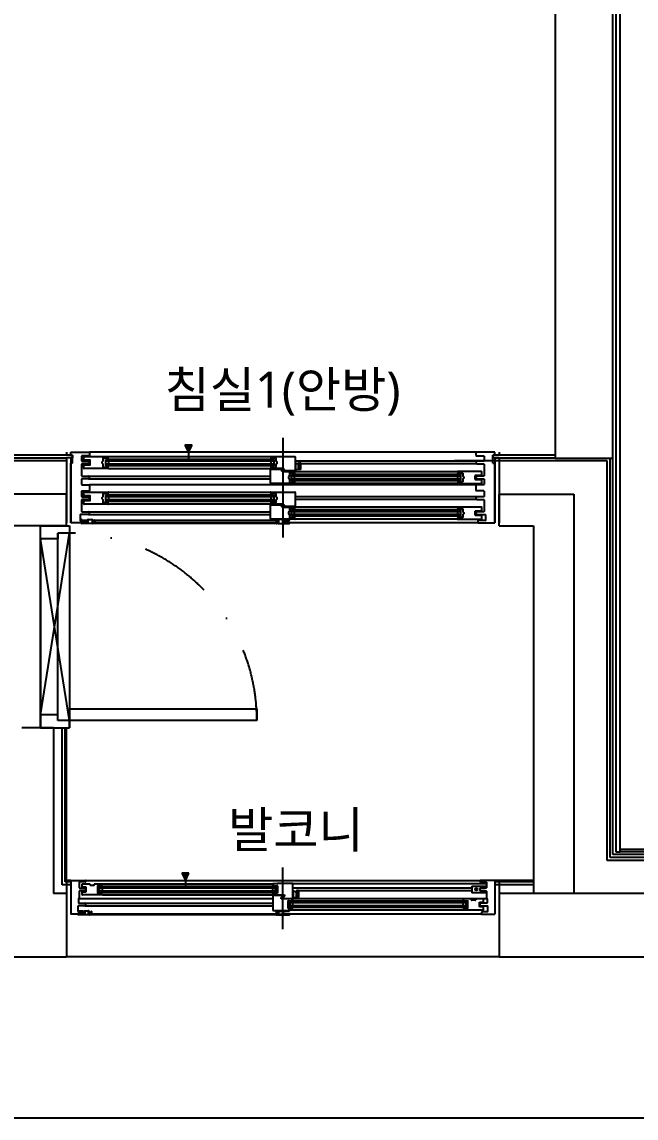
# Model space of a CAD drawing. Header units: millimetres. Extents: x -33000 to 294000, y 0 to 42408.
# Drawn here: x 135928 to 138059, y 7286 to 11087 of the extents above; entities that cross this region are included whole.
import ezdxf
from ezdxf.enums import TextEntityAlignment as Align

# ---------------------------------------------------------------- set-up
doc = ezdxf.new("R2010")
doc.units = ezdxf.units.MM
doc.header["$LTSCALE"] = 50
doc.linetypes.add('DASHDOTX2', pattern=[2, 1, -0.5, 0, -0.5])
doc.layers.add('arch', color=8, linetype='Continuous')
doc.layers.add('실명', color=9, linetype='Continuous')
doc.styles.add('FORTELINE', font='malgun.ttf')

msp = doc.modelspace()

# ---------------------------------------------------------------- hatches: boundary and pattern name
at = {"layer": 'arch'}
h = msp.add_hatch(color=256, dxfattribs=at)
h.dxf.hatch_style = 1
h.paths.add_polyline_path([(136518.7, 9619.6), (136493.7, 9619.6), (136506.2, 9594.6)])
h = msp.add_hatch(color=256, dxfattribs=at)
h.dxf.hatch_style = 1
h.paths.add_polyline_path([(136507.8, 8134.6), (136482.8, 8134.6), (136495.3, 8109.6)])

# ---------------------------------------------------------------- linework, layer by layer
for p, q in [((137778.3, 12164.6), (137778.3, 9574.6)), ((137978.3, 9574.6), (137978.3, 12164.6)), ((137988.3, 12154.6), (137988.3, 8209.6)), ((138003.3, 8209.6), (138003.3, 12154.6)), ((136493.7, 9619.6), (136506.2, 9594.6)), ((136518.7, 9619.6), (136493.7, 9619.6)), ((136506.2, 9594.6), (136518.7, 9619.6)), ((136833.3, 9644.6), (136833.3, 9299.6)), ((136083.3, 9584.6), (132518.3, 9584.6)), ((136083.3, 9594.6), (136083.3, 9584.6)), ((136104.3, 9584.6), (136083.3, 9584.6)), ((136098.3, 9594.6), (136162.3, 9594.6)), ((136098.3, 9584.6), (136098.3, 9594.6)), ((136098.3, 9584.6), (136104.3, 9584.6)), ((136104.3, 9584.6), (136104.3, 9575.1)), ((136104.3, 9556.6), (136104.3, 9584.6)), ((136135.3, 9581.6), (136135.3, 9565.1)), ((136162.3, 9582.6), (136136.3, 9582.6)), ((136143.8, 9579.6), (136227.8, 9579.6)), ((137504.3, 9594.6), (136162.3, 9594.6)), ((136163.3, 9593.6), (136163.3, 9583.6)), ((136227.8, 9579.6), (136791.3, 9579.6)), ((136506.2, 9594.6), (136506.2, 9569.6)), ((136791.3, 9579.6), (136875.3, 9579.6)), ((137503.3, 9593.6), (137503.3, 9583.6)), ((137568.3, 9594.6), (137504.3, 9594.6)), ((137504.3, 9582.6), (137530.3, 9582.6)), ((137531.3, 9581.6), (137531.3, 9565.1)), ((137778.3, 9584.6), (137562.3, 9584.6)), ((137562.3, 9584.6), (137583.3, 9584.6)), ((137562.3, 9584.6), (137562.3, 9575.1)), ((137568.3, 9584.6), (137562.3, 9584.6)), ((137562.3, 9556.6), (137562.3, 9584.6)), ((137568.3, 9584.6), (137568.3, 9594.6)), ((137583.3, 9594.6), (137583.3, 9584.6)), ((136083.3, 9574.6), (132518.3, 9574.6)), ((136083.3, 9564.6), (132518.3, 9564.6)), ((136083.3, 9575.1), (136083.3, 9349.6)), ((136104.3, 9575.1), (136083.3, 9575.1)), ((136098.3, 9575.1), (136098.3, 9349.6)), ((136098.3, 9349.6), (136098.3, 9556.6)), ((136104.3, 9556.6), (136098.3, 9556.6)), ((136135.3, 9553.1), (136135.3, 9513.1)), ((136136.3, 9564.1), (136159.8, 9564.1)), ((136159.8, 9554.1), (136136.3, 9554.1)), ((136143.3, 9578.6), (136143.3, 9579.1)), ((136143.3, 9567.6), (136143.3, 9579.1)), ((136143.3, 9539.1), (136143.3, 9550.6)), ((136164.6, 9567.1), (136143.8, 9567.1)), ((136143.8, 9551.1), (136164.6, 9551.1)), ((136160.3, 9563.6), (136160.3, 9563)), ((136160.3, 9555.2), (136160.3, 9554.6)), ((136165.6, 9552.1), (136165.6, 9566.1)), ((136205.8, 9561.3), (136205.8, 9556.9)), ((136209, 9563.5), (136206.1, 9561.7)), ((136206.1, 9556.5), (136209, 9554.7)), ((136209.3, 9574.1), (136209.3, 9563.9)), ((136209.3, 9554.3), (136209.3, 9544.1)), ((136224.8, 9574.6), (136209.8, 9574.6)), ((136209.8, 9543.6), (136224.8, 9543.6)), ((136219.6, 9547.6), (136219.6, 9569.6)), ((136802.8, 9569.6), (136219.6, 9569.6)), ((136802.8, 9563.6), (136219.6, 9563.6)), ((136802.8, 9553.6), (136219.6, 9553.6)), ((136802.8, 9547.6), (136219.6, 9547.6)), ((136221.3, 9571.6), (136221.3, 9573.1)), ((136221.3, 9573.1), (136224.3, 9573.1)), ((136225.8, 9571.6), (136221.3, 9571.6)), ((136221.3, 9545.1), (136221.3, 9546.6)), ((136221.3, 9546.6), (136225.8, 9546.6)), ((136224.3, 9545.1), (136221.3, 9545.1)), ((136224.8, 9573.6), (136224.8, 9574.6)), ((136224.8, 9543.6), (136224.8, 9544.6)), ((136227.8, 9578.6), (136226.3, 9578.6)), ((136226.3, 9578.6), (136226.3, 9572.1)), ((136226.3, 9572.2), (136228.9, 9569.6)), ((136226.3, 9545), (136228.9, 9547.6)), ((136226.3, 9546.1), (136226.3, 9539.6)), ((136229.6, 9553.6), (136229.6, 9563.6)), ((136792.8, 9572.2), (136790.2, 9569.6)), ((136792.8, 9545), (136790.2, 9547.6)), ((136792.8, 9578.6), (136791.3, 9578.6)), ((136792.8, 9572.1), (136792.8, 9578.6)), ((136792.8, 9553.6), (136792.8, 9563.6)), ((136792.8, 9539.6), (136792.8, 9546.1)), ((136797.8, 9571.6), (136793.3, 9571.6)), ((136793.3, 9546.6), (136797.8, 9546.6)), ((136809.3, 9574.6), (136794.3, 9574.6)), ((136794.3, 9574.6), (136794.3, 9573.6)), ((136794.3, 9544.6), (136794.3, 9543.6)), ((136794.3, 9543.6), (136809.3, 9543.6)), ((136794.8, 9573.1), (136797.8, 9573.1)), ((136797.8, 9545.1), (136794.8, 9545.1)), ((136797.8, 9573.1), (136797.8, 9571.6)), ((136797.8, 9546.6), (136797.8, 9545.1)), ((136802.8, 9547.6), (136802.8, 9569.6)), ((136809.8, 9563.4), (136809.8, 9574.1)), ((136809.8, 9544.1), (136809.8, 9553.8)), ((136813, 9561.2), (136810.1, 9563)), ((136810.1, 9554.2), (136813, 9556)), ((136813.3, 9556.4), (136813.3, 9560.8)), ((136875.8, 9579.1), (136875.8, 9530.6)), ((137506.8, 9564.1), (136875.8, 9564.1)), ((136875.8, 9558.1), (136886.7, 9554.1)), ((136878.4, 9553.8), (136875.8, 9553.8)), ((136878.4, 9531.1), (136878.4, 9553.8)), ((136886.7, 9554.1), (136886.7, 9534.6)), ((136886.7, 9554.1), (136888, 9554.1)), ((136888, 9557), (136888, 9536.9)), ((136894.2, 9558), (136889, 9558)), ((136892.2, 9538.4), (136895.1, 9556.8)), ((136895.2, 9557), (136895.2, 9535.9)), ((137506.8, 9554.1), (136895.2, 9554.1)), ((137958.3, 9564.6), (137428.3, 9564.6)), ((137506.3, 9563.6), (137506.3, 9563)), ((137506.3, 9555.2), (137506.3, 9554.6)), ((137530.3, 9564.1), (137506.8, 9564.1)), ((137506.8, 9554.1), (137530.3, 9554.1)), ((137531.3, 9553.1), (137531.3, 9513.1)), ((137562.3, 9575.1), (137583.3, 9575.1)), ((137778.3, 9574.6), (137562.3, 9574.6)), ((137562.3, 9556.6), (137568.3, 9556.6)), ((137568.3, 9575.1), (137568.3, 9349.6)), ((137568.3, 9349.6), (137568.3, 9556.6)), ((137583.3, 9575.1), (137583.3, 9349.6)), ((137778.3, 9574.6), (137978.3, 9574.6)), ((137958.3, 8179.6), (137958.3, 9564.6)), ((137968.3, 8189.6), (137968.3, 9574.6)), ((137978.3, 8199.6), (137978.3, 9574.6)), ((136136.3, 9512.1), (136159.8, 9512.1)), ((136227.8, 9538.6), (136143.8, 9538.6)), ((136159.8, 9512.1), (136790.8, 9512.1)), ((136160.3, 9511.6), (136160.3, 9511)), ((136226.3, 9539.6), (136227.8, 9539.6)), ((136227.8, 9538.6), (136791.3, 9538.6)), ((136790.8, 9487.1), (136790.8, 9535.6)), ((136791.3, 9539.6), (136792.8, 9539.6)), ((136834.9, 9538.6), (136791.3, 9538.6)), ((136791.3, 9536.1), (136827.3, 9536.1)), ((136827.3, 9536.1), (136835.9, 9535.2)), ((136835.9, 9534.1), (136827.3, 9533.1)), ((136827.3, 9533.1), (136827.3, 9531.6)), ((136827.3, 9531.6), (136831.8, 9527.6)), ((136830.3, 9531.6), (136830.3, 9531.7)), ((136830.7, 9532.2), (136839.3, 9533.1)), ((136839.3, 9530.1), (136830.7, 9531.1)), ((136831.8, 9527.6), (136875.3, 9527.6)), ((136839.3, 9534.6), (136834.9, 9538.6)), ((136836.3, 9534.7), (136836.3, 9534.6)), ((136839.3, 9533.1), (136839.3, 9534.6)), ((136875.3, 9530.1), (136839.3, 9530.1)), ((136853.3, 9509.8), (136853.3, 9505.4)), ((136856.5, 9512), (136853.6, 9510.2)), ((136853.6, 9505), (136856.5, 9503.2)), ((136856.8, 9522.1), (136856.8, 9512.4)), ((136872.3, 9522.6), (136857.3, 9522.6)), ((136863.8, 9496.1), (136863.8, 9518.1)), ((137450.3, 9518.1), (136863.8, 9518.1)), ((137450.3, 9512.1), (136863.8, 9512.1)), ((136868.8, 9519.6), (136868.8, 9521.1)), ((136868.8, 9521.1), (136871.8, 9521.1)), ((136873.3, 9519.6), (136868.8, 9519.6)), ((136872.3, 9521.6), (136872.3, 9522.6)), ((136875.3, 9526.6), (136873.8, 9526.6)), ((136873.8, 9526.6), (136873.8, 9520.1)), ((136873.8, 9520.7), (136876.4, 9518.1)), ((136873.8, 9502.1), (136873.8, 9512.1)), ((136875.3, 9527.6), (137438.8, 9527.6)), ((136875.8, 9531.1), (136878.4, 9531.1)), ((136886.7, 9534.6), (136878.4, 9533.3)), ((136894.3, 9534.9), (136886.7, 9534.6)), ((136888, 9536.9), (136888, 9534.6)), ((136888, 9536.9), (136890.3, 9536.9)), ((137440.3, 9520.7), (137437.7, 9518.1)), ((137522.8, 9527.6), (137438.8, 9527.6)), ((137438.8, 9526.6), (137440.3, 9526.6)), ((137440.3, 9526.6), (137440.3, 9520.1)), ((137440.3, 9502.1), (137440.3, 9512.1)), ((137440.8, 9519.6), (137445.3, 9519.6)), ((137441.8, 9521.6), (137441.8, 9522.6)), ((137441.8, 9522.6), (137456.8, 9522.6)), ((137445.3, 9521.1), (137442.3, 9521.1)), ((137445.3, 9519.6), (137445.3, 9521.1)), ((137450.3, 9496.1), (137450.3, 9518.1)), ((137457.3, 9522.1), (137457.3, 9511.9)), ((137457.6, 9511.5), (137460.5, 9509.7)), ((137460.5, 9504.5), (137457.6, 9502.7)), ((137460.8, 9509.3), (137460.8, 9504.9)), ((137501, 9500.1), (137501, 9514.1)), ((137502, 9515.1), (137522.8, 9515.1)), ((137506.3, 9511.6), (137506.3, 9511)), ((137530.3, 9512.1), (137506.8, 9512.1)), ((137523.3, 9515.6), (137523.3, 9527.1)), ((136135.3, 9501.1), (136135.3, 9482.6)), ((136159.8, 9502.1), (136136.3, 9502.1)), ((136136.3, 9481.6), (136162.3, 9481.6)), ((136159.8, 9502.1), (136790.8, 9502.1)), ((136160.3, 9503.2), (136160.3, 9502.6)), ((137504.3, 9481.6), (136162.3, 9481.6)), ((136163.3, 9480.6), (136163.3, 9462.1)), ((136875.3, 9486.6), (136791.3, 9486.6)), ((136856.8, 9502.8), (136856.8, 9492.1)), ((136857.3, 9491.6), (136872.3, 9491.6)), ((137450.3, 9502.1), (136863.8, 9502.1)), ((137450.3, 9496.1), (136863.8, 9496.1)), ((136868.8, 9493.1), (136868.8, 9494.6)), ((136868.8, 9494.6), (136873.3, 9494.6)), ((136871.8, 9493.1), (136868.8, 9493.1)), ((136872.3, 9491.6), (136872.3, 9492.6)), ((136873.8, 9493.5), (136876.4, 9496.1)), ((136873.8, 9494.1), (136873.8, 9487.6)), ((136873.8, 9487.6), (136875.3, 9487.6)), ((137438.8, 9486.6), (136875.3, 9486.6)), ((137440.3, 9493.5), (137437.7, 9496.1)), ((137440.3, 9487.6), (137438.8, 9487.6)), ((137438.8, 9486.6), (137522.8, 9486.6)), ((137440.3, 9494.1), (137440.3, 9487.6)), ((137445.3, 9494.6), (137440.8, 9494.6)), ((137441.8, 9491.6), (137441.8, 9492.6)), ((137456.8, 9491.6), (137441.8, 9491.6)), ((137442.3, 9493.1), (137445.3, 9493.1)), ((137445.3, 9493.1), (137445.3, 9494.6)), ((137457.3, 9502.3), (137457.3, 9492.1)), ((137522.8, 9499.1), (137502, 9499.1)), ((137503.3, 9480.6), (137503.3, 9462.1)), ((137530.3, 9481.6), (137504.3, 9481.6)), ((137506.3, 9503.2), (137506.3, 9502.6)), ((137506.8, 9502.1), (137530.3, 9502.1)), ((137523.3, 9487.1), (137523.3, 9498.6)), ((137531.3, 9501.1), (137531.3, 9482.6)), ((136083.3, 9449.6), (132518.3, 9449.6)), ((136083.3, 9339.6), (136083.3, 9449.6)), ((136135.3, 9460.1), (136135.3, 9441.6)), ((136135.3, 9429.6), (136135.3, 9389.6)), ((136136.3, 9461.1), (136162.3, 9461.1)), ((136136.3, 9440.6), (136159.8, 9440.6)), ((136159.8, 9430.6), (136136.3, 9430.6)), ((136143.3, 9444.1), (136143.3, 9455.6)), ((136143.8, 9456.1), (136227.8, 9456.1)), ((136164.6, 9443.6), (136143.8, 9443.6)), ((136143.8, 9427.6), (136164.6, 9427.6)), ((136160.3, 9440.1), (136160.3, 9439.5)), ((136160.3, 9431.7), (136160.3, 9431.1)), ((136165.6, 9428.6), (136165.6, 9442.6)), ((136205.8, 9437.8), (136205.8, 9433.4)), ((136209, 9440), (136206.1, 9438.2)), ((136206.1, 9433), (136209, 9431.2)), ((136209.3, 9450.6), (136209.3, 9440.4)), ((136209.3, 9430.8), (136209.3, 9420.6)), ((136224.8, 9451.1), (136209.8, 9451.1)), ((136219.6, 9424.1), (136219.6, 9446.1)), ((136802.8, 9446.1), (136219.6, 9446.1)), ((136802.8, 9440.1), (136219.6, 9440.1)), ((136802.8, 9430.1), (136219.6, 9430.1)), ((136221.3, 9448.1), (136221.3, 9449.6)), ((136221.3, 9449.6), (136224.3, 9449.6)), ((136225.8, 9448.1), (136221.3, 9448.1)), ((136224.8, 9450.1), (136224.8, 9451.1)), ((136227.8, 9455.1), (136226.3, 9455.1)), ((136226.3, 9455.1), (136226.3, 9448.6)), ((136226.3, 9448.7), (136228.9, 9446.1)), ((136227.8, 9456.1), (136791.3, 9456.1)), ((136229.6, 9430.1), (136229.6, 9440.1)), ((136792.8, 9448.7), (136790.2, 9446.1)), ((136791.3, 9456.1), (136875.3, 9456.1)), ((136792.8, 9455.1), (136791.3, 9455.1)), ((136792.8, 9448.6), (136792.8, 9455.1)), ((136792.8, 9430.1), (136792.8, 9440.1)), ((136797.8, 9448.1), (136793.3, 9448.1)), ((136809.3, 9451.1), (136794.3, 9451.1)), ((136794.3, 9451.1), (136794.3, 9450.1)), ((136794.8, 9449.6), (136797.8, 9449.6)), ((136797.8, 9449.6), (136797.8, 9448.1)), ((136802.8, 9424.1), (136802.8, 9446.1)), ((136809.8, 9439.9), (136809.8, 9450.6)), ((136809.8, 9420.6), (136809.8, 9430.3)), ((136813, 9437.7), (136810.1, 9439.5)), ((136810.1, 9430.7), (136813, 9432.5)), ((136813.3, 9432.9), (136813.3, 9437.3)), ((136875.8, 9455.6), (136875.8, 9407.1)), ((137506.8, 9440.6), (136875.8, 9440.6)), ((137506.8, 9430.6), (136875.8, 9430.6)), ((137530.3, 9461.1), (137504.3, 9461.1)), ((137506.3, 9440.1), (137506.3, 9439.5)), ((137506.3, 9431.7), (137506.3, 9431.1)), ((137530.3, 9440.6), (137506.8, 9440.6)), ((137506.8, 9430.6), (137530.3, 9430.6)), ((137531.3, 9460.1), (137531.3, 9441.6)), ((137531.3, 9429.6), (137531.3, 9389.6)), ((137583.3, 9449.6), (137843.3, 9449.6)), ((137583.3, 9339.6), (137583.3, 9449.6)), ((137843.3, 9449.6), (137843.3, 8064.6)), ((136143.3, 9415.6), (136143.3, 9427.1)), ((136227.8, 9415.1), (136143.8, 9415.1)), ((136209.8, 9420.1), (136224.8, 9420.1)), ((136802.8, 9424.1), (136219.6, 9424.1)), ((136221.3, 9421.6), (136221.3, 9423.1)), ((136221.3, 9423.1), (136225.8, 9423.1)), ((136224.3, 9421.6), (136221.3, 9421.6)), ((136224.8, 9420.1), (136224.8, 9421.1)), ((136226.3, 9421.5), (136228.9, 9424.1)), ((136226.3, 9422.6), (136226.3, 9416.1)), ((136226.3, 9416.1), (136227.8, 9416.1)), ((136791.3, 9415.1), (136227.8, 9415.1)), ((136792.8, 9421.5), (136790.2, 9424.1)), ((136790.8, 9363.6), (136790.8, 9412.1)), ((136791.3, 9416.1), (136792.8, 9416.1)), ((136834.9, 9415.1), (136791.3, 9415.1)), ((136791.3, 9412.6), (136827.3, 9412.6)), ((136792.8, 9416.1), (136792.8, 9422.6)), ((136793.3, 9423.1), (136797.8, 9423.1)), ((136794.3, 9421.1), (136794.3, 9420.1)), ((136794.3, 9420.1), (136809.3, 9420.1)), ((136797.8, 9421.6), (136794.8, 9421.6)), ((136797.8, 9423.1), (136797.8, 9421.6)), ((136827.3, 9412.6), (136835.9, 9411.7)), ((136835.9, 9410.6), (136827.3, 9409.6)), ((136827.3, 9409.6), (136827.3, 9408.1)), ((136827.3, 9408.1), (136831.8, 9404.1)), ((136830.3, 9408.1), (136830.3, 9408.2)), ((136830.7, 9408.7), (136839.3, 9409.6)), ((136839.3, 9406.6), (136830.7, 9407.6)), ((136831.8, 9404.1), (136875.3, 9404.1)), ((136839.3, 9411.1), (136834.9, 9415.1)), ((136836.3, 9411.2), (136836.3, 9411.1)), ((136839.3, 9409.6), (136839.3, 9411.1)), ((136875.3, 9406.6), (136839.3, 9406.6)), ((136856.8, 9398.6), (136856.8, 9388.9)), ((136872.3, 9399.1), (136857.3, 9399.1)), ((136863.8, 9372.6), (136863.8, 9394.6)), ((137450.3, 9394.6), (136863.8, 9394.6)), ((136868.8, 9396.1), (136868.8, 9397.6)), ((136868.8, 9397.6), (136871.8, 9397.6)), ((136873.3, 9396.1), (136868.8, 9396.1)), ((136872.3, 9398.1), (136872.3, 9399.1)), ((136873.8, 9399.6), (136873.3, 9399.1)), ((136873.3, 9399.1), (136873.8, 9398.6)), ((136875.3, 9403.1), (136873.8, 9403.1)), ((136873.8, 9403.1), (136873.8, 9399.6)), ((136873.8, 9398.6), (136873.8, 9396.6)), ((136873.8, 9397.2), (136876.4, 9394.6)), ((137438.8, 9404.1), (136875.3, 9404.1)), ((137440.3, 9397.2), (137437.7, 9394.6)), ((137522.8, 9404.1), (137438.8, 9404.1)), ((137438.8, 9403.1), (137440.3, 9403.1)), ((137440.3, 9403.1), (137440.3, 9396.6)), ((137440.8, 9396.1), (137445.3, 9396.1)), ((137441.8, 9398.1), (137441.8, 9399.1)), ((137441.8, 9399.1), (137456.8, 9399.1)), ((137445.3, 9397.6), (137442.3, 9397.6)), ((137445.3, 9396.1), (137445.3, 9397.6)), ((137450.3, 9372.6), (137450.3, 9394.6)), ((137457.3, 9398.6), (137457.3, 9388.4)), ((137501, 9376.6), (137501, 9390.6)), ((137502, 9391.6), (137522.8, 9391.6)), ((137523.3, 9392.1), (137523.3, 9403.6)), ((136130.3, 9377.6), (136130.3, 9358.6)), ((136159.8, 9378.6), (136131.3, 9378.6)), ((136131.3, 9357.6), (136156.3, 9357.6)), ((136134.3, 9359.1), (136134.3, 9361.1)), ((136134.8, 9361.6), (136136.8, 9361.6)), ((136156.8, 9358.6), (136134.8, 9358.6)), ((136136.8, 9360.8), (136135.3, 9360.8)), ((136135.3, 9360.8), (136135.3, 9359.6)), ((136135.3, 9359.6), (136156.8, 9359.6)), ((136136.3, 9388.6), (136159.8, 9388.6)), ((136136.8, 9361.6), (136136.8, 9360.8)), ((136157.3, 9360.1), (136157.3, 9361.1)), ((136157.3, 9349.1), (136157.3, 9358.1)), ((136157.3, 9356.6), (136157.3, 9350.6)), ((136157.8, 9361.6), (136171.3, 9361.6)), ((136159.8, 9388.6), (136790.8, 9388.6)), ((136159.8, 9378.6), (136790.8, 9378.6)), ((136160.3, 9388.1), (136160.3, 9387.5)), ((136160.3, 9379.7), (136160.3, 9379.1)), ((136172.3, 9360.6), (136172.3, 9355.1)), ((136179.8, 9357.6), (136172.3, 9357.6)), ((136172.3, 9353.1), (136172.3, 9348.6)), ((136172.8, 9354.6), (136179.3, 9354.6)), ((136179.3, 9353.6), (136172.8, 9353.6)), ((136179.8, 9355.1), (136179.8, 9359.1)), ((136179.8, 9348.6), (136179.8, 9353.1)), ((136180.8, 9359.1), (136180.8, 9348.6)), ((136810.2, 9357.6), (136180.8, 9357.6)), ((136875.3, 9363.1), (136791.3, 9363.1)), ((136810.2, 9359.1), (136810.2, 9348.6)), ((136811.2, 9355.1), (136811.2, 9359.1)), ((136818.7, 9357.6), (136811.2, 9357.6)), ((136811.2, 9348.6), (136811.2, 9353.1)), ((136818.2, 9354.6), (136811.7, 9354.6)), ((136811.7, 9353.6), (136818.2, 9353.6)), ((136818.7, 9360.6), (136818.7, 9355.1)), ((136818.7, 9353.1), (136818.7, 9348.6)), ((136833.2, 9361.6), (136819.7, 9361.6)), ((136833.7, 9360.1), (136833.7, 9361.1)), ((136833.7, 9349.1), (136833.7, 9358.1)), ((136855.7, 9359.6), (136834.2, 9359.6)), ((136834.2, 9358.6), (136856.2, 9358.6)), ((136853.3, 9386.3), (136853.3, 9381.9)), ((136856.5, 9388.5), (136853.6, 9386.7)), ((136853.6, 9381.5), (136856.5, 9379.7)), ((136856.2, 9361.6), (136854.2, 9361.6)), ((136854.2, 9361.6), (136854.2, 9360.8)), ((136854.2, 9360.8), (136855.7, 9360.8)), ((136855.7, 9360.8), (136855.7, 9359.6)), ((136856.7, 9359.1), (136856.7, 9361.1)), ((136856.8, 9379.3), (136856.8, 9368.6)), ((136857.3, 9368.1), (136872.3, 9368.1)), ((137450.3, 9388.6), (136863.8, 9388.6)), ((137450.3, 9378.6), (136863.8, 9378.6)), ((137450.3, 9372.6), (136863.8, 9372.6)), ((136868.8, 9369.6), (136868.8, 9371.1)), ((136868.8, 9371.1), (136873.3, 9371.1)), ((136871.8, 9369.6), (136868.8, 9369.6)), ((136872.3, 9368.1), (136872.3, 9369.1)), ((136873.8, 9378.6), (136873.8, 9388.6)), ((136873.8, 9370), (136876.4, 9372.6)), ((136873.8, 9370.6), (136873.8, 9364.1)), ((136873.8, 9364.1), (136875.3, 9364.1)), ((137438.8, 9363.1), (136875.3, 9363.1)), ((137440.3, 9370), (137437.7, 9372.6)), ((137440.3, 9364.1), (137438.8, 9364.1)), ((137438.8, 9363.1), (137522.8, 9363.1)), ((137440.3, 9378.6), (137440.3, 9388.6)), ((137440.3, 9370.6), (137440.3, 9364.1)), ((137445.3, 9371.1), (137440.8, 9371.1)), ((137441.8, 9368.1), (137441.8, 9369.1)), ((137456.8, 9368.1), (137441.8, 9368.1)), ((137442.3, 9369.6), (137445.3, 9369.6)), ((137445.3, 9369.6), (137445.3, 9371.1)), ((137457.3, 9378.8), (137457.3, 9368.6)), ((137457.6, 9388), (137460.5, 9386.2)), ((137460.5, 9381), (137457.6, 9379.2)), ((137460.8, 9385.8), (137460.8, 9381.4)), ((137522.8, 9375.6), (137502, 9375.6)), ((137506.3, 9388.1), (137506.3, 9387.5)), ((137506.3, 9379.7), (137506.3, 9379.1)), ((137530.3, 9388.6), (137506.8, 9388.6)), ((137506.8, 9378.6), (137535.3, 9378.6)), ((137509.3, 9356.6), (137509.3, 9350.6)), ((137535.3, 9357.6), (137510.3, 9357.6)), ((137523.3, 9363.6), (137523.3, 9375.1)), ((137536.3, 9377.6), (137536.3, 9358.6)), ((136083.3, 9339.6), (132653.3, 9339.6)), ((135993.3, 8684.6), (136093.3, 9314.6)), ((136093.3, 9314.6), (136093.3, 8664.6)), ((136156.3, 9349.6), (136098.3, 9349.6)), ((136134.8, 9348.6), (136156.8, 9348.6)), ((136173.3, 9347.6), (136134.8, 9347.6)), ((136172.3, 9348.6), (136173.3, 9348.6)), ((136814.8, 9347.6), (136176.3, 9347.6)), ((136179.3, 9348.6), (136179.8, 9348.6)), ((136179.8, 9347.6), (136179.3, 9347.6)), ((136810.2, 9349.6), (136180.8, 9349.6)), ((136811.7, 9348.6), (136811.2, 9348.6)), ((136811.2, 9347.6), (136811.7, 9347.6)), ((136818.7, 9348.6), (136817.7, 9348.6)), ((136817.7, 9347.6), (136856.2, 9347.6)), ((137510.3, 9349.6), (136833.7, 9349.6)), ((136856.2, 9348.6), (136834.2, 9348.6)), ((137510.3, 9349.6), (137568.3, 9349.6)), ((137583.3, 9339.6), (137703.3, 9339.6)), ((137703.3, 9339.6), (137703.3, 8064.6)), ((136093.3, 8664.6), (135993.3, 9294.6)), ((135993.3, 9294.6), (135993.3, 8684.6)), ((136038.3, 8639.6), (135928.3, 8639.6)), ((136038.3, 8639.6), (136038.3, 8064.6)), ((136068.3, 8094.6), (136068.3, 8639.6)), ((136078.8, 8105.1), (136078.8, 8639.6)), ((136083.3, 8109.6), (136083.3, 8639.6)), ((138003.3, 8209.6), (138003.3, 8218.6)), ((138003.3, 8218.6), (142518.3, 8218.6)), ((138458.3, 8179.6), (137958.3, 8179.6)), ((138458.3, 8189.6), (137968.3, 8189.6)), ((138458.3, 8199.6), (137978.3, 8199.6)), ((137988.3, 8209.6), (138003.3, 8209.6)), ((142518.3, 8209.6), (138003.3, 8209.6)), ((136833.3, 7940.6), (136833.3, 8154.6)), ((136098.3, 8105.1), (136078.8, 8105.1)), ((136098.3, 8109.6), (136083.3, 8109.6)), ((136083.3, 8109.6), (136083.3, 7992.6)), ((136098.3, 8109.6), (136147.8, 8109.6)), ((136098.3, 8109.6), (136098.3, 7992.6)), ((136127.3, 8103.6), (136127.3, 8084.6)), ((136147.8, 8104.6), (136128.3, 8104.6)), ((136138.3, 8097.6), (136163.3, 8097.6)), ((136147.8, 8109.6), (137518.8, 8109.6)), ((136148.8, 8108.6), (136148.8, 8105.6)), ((136180.3, 8097.6), (136207.3, 8097.6)), ((136207.3, 8097.6), (136207.3, 8096.6)), ((136207.3, 8097.6), (136798.3, 8097.6)), ((136482.8, 8134.6), (136495.3, 8109.6)), ((136507.8, 8134.6), (136482.8, 8134.6)), ((136495.3, 8109.6), (136507.8, 8134.6)), ((136495.3, 8109.6), (136495.3, 8089.9)), ((136814.3, 8097.6), (136798.3, 8097.6)), ((136798.3, 8097.6), (136798.3, 8096.6)), ((136814.3, 8099.1), (136814.3, 8097.6)), ((136868.3, 8099.6), (136814.8, 8099.6)), ((136868.3, 8099.6), (137539.3, 8099.6)), ((136868.3, 8047.6), (136868.3, 8099.6)), ((137517.8, 8108.6), (137517.8, 8105.6)), ((137568.3, 8109.6), (137518.8, 8109.6)), ((137518.8, 8104.6), (137538.3, 8104.6)), ((137539.3, 8103.6), (137539.3, 8084.6)), ((137703.3, 8109.6), (137568.3, 8109.6)), ((137568.3, 8109.6), (137568.3, 7992.6)), ((137703.3, 8105.1), (137568.3, 8105.1)), ((137583.3, 8109.6), (137583.3, 7992.6)), ((136083.3, 8064.6), (136038.3, 8064.6)), ((136098.3, 8094.6), (136068.3, 8094.6)), ((136083.3, 8064.6), (136083.3, 7844.6)), ((136127.3, 8072.6), (136127.3, 8048.6)), ((136128.3, 8083.6), (136146.8, 8083.6)), ((136146.8, 8073.6), (136128.3, 8073.6)), ((136137.3, 8087.1), (136137.3, 8096.6)), ((136137.3, 8060.6), (136137.3, 8070.1)), ((136151.3, 8086.6), (136137.8, 8086.6)), ((136137.8, 8070.6), (136151.3, 8070.6)), ((136207.3, 8059.6), (136138.3, 8059.6)), ((136147.3, 8083.1), (136147.3, 8082.1)), ((136147.3, 8075.1), (136147.3, 8074.1)), ((136151.3, 8070.6), (136151.3, 8086.6)), ((136164.3, 8096.6), (136164.3, 8095.1)), ((136165.8, 8093.6), (136177.8, 8093.6)), ((136179.3, 8095.1), (136179.3, 8096.6)), ((136191.3, 8066.1), (136197.3, 8091.6)), ((136191.3, 8066.1), (136191.3, 8091.1)), ((136204.3, 8091.6), (136191.8, 8091.6)), ((136191.8, 8065.6), (136204.3, 8065.6)), ((136197.3, 8065.6), (136197.3, 8091.6)), ((136197.3, 8089.9), (136808.3, 8089.9)), ((136197.3, 8083.9), (136808.3, 8083.9)), ((136197.3, 8073.9), (136808.3, 8073.9)), ((136197.3, 8067.9), (136808.3, 8067.9)), ((136205.3, 8092.6), (136205.3, 8096.1)), ((136206.8, 8096.1), (136205.3, 8096.1)), ((136205.3, 8061.1), (136205.3, 8064.6)), ((136206.8, 8061.1), (136205.3, 8061.1)), ((136207.3, 8073.9), (136207.3, 8083.9)), ((136207.3, 8060.6), (136207.3, 8059.6)), ((136207.3, 8059.6), (136798.3, 8059.6)), ((136798.3, 8073.9), (136798.3, 8083.9)), ((136798.3, 8060.6), (136798.3, 8059.6)), ((136798.3, 8059.6), (136838.8, 8059.6)), ((136798.8, 8096.1), (136800.3, 8096.1)), ((136800.3, 8061.1), (136798.8, 8061.1)), ((136800.3, 8092.6), (136800.3, 8096.1)), ((136800.3, 8061.1), (136800.3, 8064.6)), ((136801.3, 8091.6), (136813.8, 8091.6)), ((136813.8, 8065.6), (136801.3, 8065.6)), ((136808.3, 8065.6), (136808.3, 8091.6)), ((136808.3, 8065.6), (136814.3, 8091.1)), ((136814.3, 8091.1), (136814.3, 8066.1)), ((136838.8, 8059.6), (136838.8, 8054.9)), ((137489.2, 8083.6), (136868.3, 8083.6)), ((136868.3, 8074.6), (136879.2, 8070.6)), ((136870.9, 8070.3), (136868.3, 8070.3)), ((136870.9, 8047.6), (136870.9, 8070.3)), ((136879.2, 8070.6), (136879.2, 8051.1)), ((136879.2, 8070.6), (136880.5, 8070.6)), ((136880.5, 8073.5), (136880.5, 8053.4)), ((136886.7, 8074.5), (136881.5, 8074.5)), ((136884.7, 8054.9), (136887.6, 8073.3)), ((137489.2, 8073.6), (136887.7, 8073.6)), ((136887.7, 8073.5), (136887.7, 8052.4)), ((137489.2, 8089.9), (137539.2, 8089.9)), ((137489.2, 8089.9), (137489.2, 8067.4)), ((137539.2, 8067.4), (137489.2, 8067.4)), ((137519.2, 8082.9), (137519.2, 8082.1)), ((137519.2, 8075.2), (137519.2, 8074.4)), ((137519.3, 8083.1), (137519.3, 8082.1)), ((137519.3, 8075.1), (137519.3, 8074.1)), ((137538.3, 8083.6), (137519.8, 8083.6)), ((137519.8, 8073.6), (137538.3, 8073.6)), ((137533.9, 8083.9), (137520.2, 8083.9)), ((137533.9, 8073.4), (137520.2, 8073.4)), ((137535.9, 8084.9), (137533.9, 8083.9)), ((137535.9, 8072.4), (137533.9, 8073.4)), ((137539.2, 8084.9), (137535.9, 8084.9)), ((137539.2, 8072.4), (137535.9, 8072.4)), ((137539.2, 8089.9), (137539.2, 8084.9)), ((137539.2, 8072.4), (137539.2, 8067.4)), ((137539.3, 8072.6), (137539.3, 8048.6)), ((137703.3, 8094.6), (137568.3, 8094.6)), ((138458.3, 8064.6), (137583.3, 8064.6)), ((137583.3, 8064.6), (137583.3, 7844.6)), ((136146.8, 8021.6), (136123.8, 8021.6)), ((136124.3, 8046.6), (136124.3, 8032.6)), ((136126.3, 8047.6), (136125.3, 8047.6)), ((136125.3, 8031.6), (136146.8, 8031.6)), ((136126.3, 8047.6), (136798.3, 8047.6)), ((136146.3, 8031.6), (136798.3, 8031.6)), ((136146.3, 8021.6), (136798.3, 8021.6)), ((136147.3, 8031.1), (136147.3, 8030.1)), ((136147.3, 8023.1), (136147.3, 8022.1)), ((136798.3, 8057.6), (136798.3, 8005.6)), ((136827.8, 8057.6), (136798.3, 8057.6)), ((136837.8, 8055.6), (136827.8, 8057.6)), ((136827.8, 8050.3), (136838, 8054.7)), ((136827.8, 8045.6), (136827.8, 8050.3)), ((136868.3, 8045.6), (136827.8, 8045.6)), ((136838.8, 8054.9), (136828.6, 8050.6)), ((136828.8, 8049.6), (136838.8, 8047.6)), ((136838.8, 8047.6), (136868.3, 8047.6)), ((136852.3, 8014.1), (136852.3, 8039.1)), ((136858.3, 8013.6), (136852.3, 8039.1)), ((136852.8, 8039.6), (136865.3, 8039.6)), ((136858.3, 8013.6), (136858.3, 8039.6)), ((137469.3, 8037.9), (136858.3, 8037.9)), ((137469.3, 8031.9), (136858.3, 8031.9)), ((137469.3, 8021.9), (136858.3, 8021.9)), ((136866.3, 8040.6), (136866.3, 8044.1)), ((136867.8, 8044.1), (136866.3, 8044.1)), ((136868.3, 8047.6), (136870.9, 8047.6)), ((136868.3, 8044.6), (136868.3, 8045.6)), ((137459.3, 8045.6), (136868.3, 8045.6)), ((136868.3, 8021.9), (136868.3, 8031.9)), ((136868.9, 8047.6), (137540.3, 8047.6)), ((136879.2, 8051.1), (136870.9, 8049.8)), ((136886.8, 8051.4), (136879.2, 8051.1)), ((136880.5, 8053.4), (136880.5, 8051.1)), ((136880.5, 8053.4), (136882.8, 8053.4)), ((137486.3, 8045.6), (137459.3, 8045.6)), ((137459.3, 8045.6), (137459.3, 8044.6)), ((137459.3, 8021.9), (137459.3, 8031.9)), ((137459.8, 8044.1), (137461.3, 8044.1)), ((137461.3, 8040.6), (137461.3, 8044.1)), ((137462.3, 8039.6), (137474.8, 8039.6)), ((137475.3, 8014.1), (137469.3, 8039.6)), ((137469.3, 8013.6), (137469.3, 8039.6)), ((137475.3, 8014.1), (137475.3, 8039.1)), ((137487.3, 8043.1), (137487.3, 8044.6)), ((137500.8, 8041.6), (137488.8, 8041.6)), ((137502.3, 8044.6), (137502.3, 8043.1)), ((137528.3, 8045.6), (137503.3, 8045.6)), ((137515.3, 8018.6), (137515.3, 8034.6)), ((137515.3, 8034.6), (137528.8, 8034.6)), ((137519.3, 8031.1), (137519.3, 8030.1)), ((137519.3, 8023.1), (137519.3, 8022.1)), ((137541.3, 8031.6), (137519.8, 8031.6)), ((137519.8, 8021.6), (137542.8, 8021.6)), ((137529.3, 8035.1), (137529.3, 8044.6)), ((137540.3, 8047.6), (137541.3, 8047.6)), ((137542.3, 8046.6), (137542.3, 8032.6)), ((136143.3, 7992.6), (136098.3, 7992.6)), ((136122.8, 8020.6), (136122.8, 8001.6)), ((136123.8, 8003.1), (136122.8, 8003.1)), ((136122.8, 7991.6), (136122.8, 7992.1)), ((136122.8, 7992.1), (136123.8, 7992.1)), ((136123.8, 8004.6), (136139.8, 8004.6)), ((136123.8, 8000.6), (136142.8, 8000.6)), ((136161.8, 7990.6), (136123.8, 7990.6)), ((136137.3, 8003.6), (136124.3, 8003.6)), ((136124.3, 7991.6), (136145.8, 7991.6)), ((136137.3, 8002.6), (136137.3, 8003.6)), ((136139.8, 8003.8), (136138.3, 8003.8)), ((136138.3, 8003.8), (136138.3, 8002.6)), ((136138.3, 8002.6), (136145.8, 8002.6)), ((136145.8, 8001.6), (136138.3, 8001.6)), ((136139.8, 8004.6), (136139.8, 8003.8)), ((136142.8, 8000.6), (136142.8, 7999.6)), ((136142.8, 7999.6), (136144.3, 7999.6)), ((136144.3, 8003.8), (136144.3, 8004.6)), ((136144.3, 8004.6), (136159.8, 8004.6)), ((136145.8, 8003.8), (136144.3, 8003.8)), ((136144.3, 7999.6), (136144.3, 7993.6)), ((136145.8, 8002.6), (136145.8, 8003.8)), ((136145.8, 7991.6), (136145.8, 8001.6)), ((136146.8, 8003.6), (136146.8, 7991.6)), ((136159.8, 8003.6), (136146.8, 8003.6)), ((136146.8, 7991.6), (136159.8, 7991.6)), ((136159.8, 7991.6), (136159.8, 8003.6)), ((136160.8, 8003.6), (136160.8, 7998.1)), ((136160.8, 7996.1), (136160.8, 7991.6)), ((136160.8, 7991.6), (136161.8, 7991.6)), ((136161.3, 7997.6), (136167.8, 7997.6)), ((136167.8, 7996.6), (136161.3, 7996.6)), ((136811, 7990.6), (136164.8, 7990.6)), ((136167.8, 7990.6), (136168.3, 7996.1)), ((136168.3, 7990.6), (136167.8, 7990.6)), ((136168.3, 7998.1), (136168.3, 8002.1)), ((136169.3, 8002.1), (136169.3, 7991.6)), ((136810, 7992.6), (136169.3, 7992.6)), ((136798.3, 8005.6), (136851.8, 8005.6)), ((136810, 8002.1), (136810, 7991.6)), ((136811, 7998.1), (136811, 8002.1)), ((136811, 7991.6), (136811, 7996.1)), ((136811.5, 7991.6), (136811, 7991.6)), ((136811, 7990.6), (136811.5, 7990.6)), ((136811.3, 7990.6), (136814.4, 7990.6)), ((136818, 7997.6), (136811.5, 7997.6)), ((136811.5, 7996.6), (136818, 7996.6)), ((136818.5, 7991.6), (136817.5, 7991.6)), ((136817.5, 7990.6), (136855.5, 7990.6)), ((136818.5, 8003.6), (136818.5, 7998.1)), ((136818.5, 7996.1), (136818.5, 7991.6)), ((136835, 8004.6), (136819.5, 8004.6)), ((136819.5, 7991.6), (136819.5, 8003.6)), ((136819.5, 8003.6), (136832.5, 8003.6)), ((136832.5, 7991.6), (136819.5, 7991.6)), ((136832.5, 8003.6), (136832.5, 7991.6)), ((136833.5, 8002.6), (136833.5, 8003.8)), ((136833.5, 8003.8), (136835, 8003.8)), ((136841, 8002.6), (136833.5, 8002.6)), ((136833.5, 7991.6), (136833.5, 8001.6)), ((136833.5, 8001.6), (136841, 8001.6)), ((137523.3, 7992.6), (136833.5, 7992.6)), ((136855, 7991.6), (136833.5, 7991.6)), ((136835, 8003.8), (136835, 8004.6)), ((136855.5, 8004.6), (136839.5, 8004.6)), ((136839.5, 8004.6), (136839.5, 8003.8)), ((136839.5, 8003.8), (136841, 8003.8)), ((136841, 8003.8), (136841, 8002.6)), ((136842, 8002.6), (136842, 8003.6)), ((136842, 8003.6), (136855, 8003.6)), ((136852.3, 8007.6), (136868.3, 8007.6)), ((136852.3, 8006.1), (136852.3, 8007.6)), ((136865.3, 8013.6), (136852.8, 8013.6)), ((136855.5, 8003.1), (136856.5, 8003.1)), ((136856.5, 7992.1), (136855.5, 7992.1)), ((136856.5, 8003.1), (136856.5, 8003.6)), ((136856.5, 7991.6), (136856.5, 7992.1)), ((137469.3, 8015.9), (136858.3, 8015.9)), ((136866.3, 8009.1), (136866.3, 8012.7)), ((136867.8, 8009.1), (136866.3, 8009.1)), ((136868.3, 8008.6), (136868.3, 8007.6)), ((136868.3, 8007.6), (137459.3, 8007.6)), ((137459.3, 8008.6), (137459.3, 8007.6)), ((137459.3, 8007.6), (137528.3, 8007.6)), ((137459.8, 8009.1), (137461.3, 8009.1)), ((137461.3, 8009.1), (137461.3, 8012.6)), ((137474.8, 8013.6), (137462.3, 8013.6)), ((137528.8, 8018.6), (137515.3, 8018.6)), ((137523.8, 7999.6), (137522.3, 7999.6)), ((137522.3, 7999.6), (137522.3, 7993.6)), ((137523.3, 7992.6), (137568.3, 7992.6)), ((137523.8, 8000.6), (137523.8, 7999.6)), ((137542.8, 8000.6), (137523.8, 8000.6)), ((137529.3, 8008.6), (137529.3, 8018.1)), ((137543.8, 8020.6), (137543.8, 8001.6)), ((135563.3, 7844.6), (136083.3, 7844.6)), ((137583.3, 7844.6), (136083.3, 7844.6)), ((137583.3, 7844.6), (138458.3, 7844.6)), ((146198.3, 7285.8), (131606.2, 7285.8))]:
    msp.add_line(p, q, dxfattribs=at)
at = {"layer": 'arch', "linetype": 'Continuous', "ltscale": 4}
for p, q in [((135993.3, 8639.6), (135993.3, 9339.6)), ((135993.3, 9339.6), (136093.3, 9339.6)), ((135993.3, 9294.6), (135993.3, 9339.6)), ((136053.3, 8664.6), (136053.3, 9314.6)), ((136093.3, 9314.6), (136053.3, 9314.6)), ((136053.3, 9314.6), (136053.3, 9294.6)), ((136093.3, 9339.6), (136093.3, 8639.6)), ((136093.3, 9339.6), (136093.3, 9314.6)), ((136053.3, 9294.6), (135993.3, 9294.6)), ((136053.3, 8684.6), (135993.3, 8684.6)), ((135993.3, 8684.6), (135993.3, 8639.6)), ((136053.3, 8664.6), (136053.3, 8684.6)), ((136093.3, 8664.6), (136093.3, 8704.6)), ((136093.3, 8704.6), (136743.3, 8704.6)), ((136743.3, 8704.6), (136743.3, 8664.6)), ((135993.3, 8639.6), (136093.3, 8639.6)), ((136093.3, 8664.6), (136053.3, 8664.6)), ((136743.3, 8664.6), (136093.3, 8664.6)), ((136093.3, 8639.6), (136093.3, 8664.6))]:
    msp.add_line(p, q, dxfattribs=at)
at = {"layer": 'arch'}
for centre, radius in [((136176.3, 9350.6), 3), ((136814.8, 9350.6), 3), ((137504.2, 8078.6), 4), ((137504.2, 8078.6), 2), ((136164.8, 7993.5), 2.9), ((136164.8, 7993.5), 1.53), ((136814.4, 7993.5), 2.9), ((136814.4, 7993.5), 1.53)]:
    msp.add_circle(centre, radius, dxfattribs=at)
for centre, radius, start, end in [((136136.3, 9581.6), 1, 90, 180), ((136143.8, 9579.1), 0.5, 90, 180), ((136162.3, 9593.6), 1, 0, 90), ((136162.3, 9583.6), 1, 270, 0), ((136227.8, 9579.1), 0.5, 360, 90), ((136791.3, 9579.1), 0.5, 90, 270), ((136875.3, 9579.1), 0.5, 0, 90), ((137504.3, 9593.6), 1, 90, 180), ((137504.3, 9583.6), 1, 180, 270), ((137530.3, 9581.6), 1, 0, 90), ((136136.3, 9565.1), 1, 180, 270), ((136136.3, 9553.1), 1, 90, 180), ((136143.8, 9567.6), 0.5, 180, 270), ((136143.8, 9550.6), 0.5, 90, 180), ((136159.8, 9563.6), 0.5, 0, 90), ((136159.8, 9554.6), 0.5, 270, 0), ((136161.3, 9563), 1, 180, 255.5225), ((136161.3, 9555.2), 1, 104.4775, 180), ((136160.3, 9559.1), 3, 284.4775, 75.5225), ((136164.6, 9566.1), 1, 0, 90), ((136164.6, 9552.1), 1, 270, 0), ((136206.3, 9561.3), 0.5, 119.7449, 180), ((136206.3, 9556.9), 0.5, 180, 240.2551), ((136208.8, 9563.9), 0.5, 299.7449, 360), ((136208.8, 9554.3), 0.5, 0, 60.2551), ((136209.8, 9574.1), 0.5, 90, 180), ((136209.8, 9544.1), 0.5, 180, 270), ((136224.3, 9573.6), 0.5, 270, 0), ((136224.3, 9544.6), 0.5, 0, 90), ((136225.8, 9572.1), 0.5, 270, 0), ((136225.8, 9546.1), 0.5, 0, 90), ((136227.8, 9579.1), 0.5, 270, 0), ((136793.3, 9572.1), 0.5, 180, 270), ((136793.3, 9546.1), 0.5, 90, 180), ((136794.8, 9573.6), 0.5, 180, 270), ((136794.8, 9544.6), 0.5, 90, 180), ((136809.3, 9574.1), 0.5, 0, 90), ((136809.3, 9544.1), 0.5, 270, 0), ((136810.3, 9563.4), 0.5, 180, 240.2551), ((136810.3, 9553.8), 0.5, 119.7449, 180), ((136812.8, 9560.8), 0.5, 0, 60.2551), ((136812.8, 9556.4), 0.5, 299.7449, 360), ((136889, 9557), 1, 90, 180.0858), ((136894.1, 9557), 1, 351.0635, 90), ((136894.2, 9557), 1, 0, 90), ((137506.3, 9559.1), 3, 104.4775, 255.5225), ((137505.3, 9563), 1, 284.4775, 0), ((137505.3, 9555.2), 1, 0, 75.5225), ((137506.8, 9563.6), 0.5, 90, 180), ((137506.8, 9554.6), 0.5, 180, 270), ((137530.3, 9565.1), 1, 270, 0), ((137530.3, 9553.1), 1, 0, 90), ((136136.3, 9513.1), 1, 180, 270), ((136143.8, 9539.1), 0.5, 180, 270), ((136159.8, 9511.6), 0.5, 0, 90), ((136161.3, 9511), 1, 180, 255.5225), ((136161.3, 9503.2), 1, 104.4775, 180), ((136160.3, 9507.1), 3, 284.4775, 75.5225), ((136227.8, 9539.1), 0.5, 270, 90), ((136791.3, 9539.1), 0.5, 90, 270), ((136791.3, 9535.6), 0.5, 90, 180), ((136830.8, 9531.7), 0.5, 96.3464, 180), ((136830.8, 9531.6), 0.5, 180, 263.666), ((136835.8, 9534.7), 0.5, 0, 83.666), ((136835.8, 9534.6), 0.5, 276.3464, 0), ((136853.8, 9509.8), 0.5, 119.7449, 180), ((136853.8, 9505.4), 0.5, 180, 240.2551), ((136856.3, 9512.4), 0.5, 299.7449, 0), ((136857.3, 9522.1), 0.5, 90, 180), ((136871.8, 9521.6), 0.5, 270, 0), ((136873.3, 9520.1), 0.5, 270, 0), ((136875.3, 9530.6), 0.5, 270, 0), ((136875.3, 9527.1), 0.5, 360, 90), ((136875.3, 9527.1), 0.5, 270, 0), ((136890.3, 9538.8), 1.88, 270, 348.8801), ((136894.2, 9535.9), 1, 272.2775, 0), ((137438.8, 9527.1), 0.5, 90, 180), ((137438.8, 9527.1), 0.5, 180, 270), ((137440.8, 9520.1), 0.5, 180, 270), ((137442.3, 9521.6), 0.5, 180, 270), ((137456.8, 9522.1), 0.5, 0, 90), ((137457.8, 9511.9), 0.5, 180, 240.2551), ((137460.3, 9509.3), 0.5, 0, 60.2551), ((137460.3, 9504.9), 0.5, 299.7449, 360), ((137502, 9514.1), 1, 90, 180), ((137506.3, 9507.1), 3, 104.4775, 255.5225), ((137505.3, 9511), 1, 284.4775, 0), ((137505.3, 9503.2), 1, 0, 75.5225), ((137506.8, 9511.6), 0.5, 90, 180), ((137522.8, 9527.1), 0.5, 0, 90), ((137522.8, 9515.6), 0.5, 270, 0), ((137530.3, 9513.1), 1, 270, 0), ((136136.3, 9501.1), 1, 90, 180), ((136136.3, 9482.6), 1, 180, 270), ((136159.8, 9502.6), 0.5, 270, 0), ((136162.3, 9480.6), 1, 0, 90), ((136791.3, 9487.1), 0.5, 180, 270), ((136856.3, 9502.8), 0.5, 360, 60.2551), ((136857.3, 9492.1), 0.5, 180, 270), ((136871.8, 9492.6), 0.5, 0, 90), ((136873.3, 9494.1), 0.5, 0, 90), ((136875.3, 9487.1), 0.5, 270, 90), ((137438.8, 9487.1), 0.5, 90, 270), ((137440.8, 9494.1), 0.5, 90, 180), ((137442.3, 9492.6), 0.5, 90, 180), ((137456.8, 9492.1), 0.5, 270, 0), ((137457.8, 9502.3), 0.5, 119.7449, 180), ((137502, 9500.1), 1, 180, 270), ((137504.3, 9480.6), 1, 90, 180), ((137506.8, 9502.6), 0.5, 180, 270), ((137522.8, 9498.6), 0.5, 0, 90), ((137522.8, 9487.1), 0.5, 270, 0), ((137530.3, 9501.1), 1, 0, 90), ((137530.3, 9482.6), 1, 270, 0), ((136136.3, 9460.1), 1, 90, 180), ((136136.3, 9441.6), 1, 180, 270), ((136136.3, 9429.6), 1, 90, 180), ((136143.8, 9455.6), 0.5, 90, 180), ((136143.8, 9444.1), 0.5, 180, 270), ((136143.8, 9427.1), 0.5, 90, 180), ((136159.8, 9440.1), 0.5, 0, 90), ((136159.8, 9431.1), 0.5, 269.9997, 0), ((136161.3, 9439.5), 1, 180, 255.5225), ((136161.3, 9431.7), 1, 104.4775, 180), ((136160.3, 9435.6), 3, 284.4775, 75.5225), ((136162.3, 9462.1), 1, 270, 0), ((136164.6, 9442.6), 1, 0, 90), ((136164.6, 9428.6), 1, 270, 0), ((136206.3, 9437.8), 0.5, 119.7449, 180), ((136206.3, 9433.4), 0.5, 180, 240.2551), ((136208.8, 9440.4), 0.5, 299.7449, 360), ((136208.8, 9430.8), 0.5, 0, 60.2551), ((136209.8, 9450.6), 0.5, 90, 180), ((136224.3, 9450.1), 0.5, 270, 0), ((136225.8, 9448.6), 0.5, 270, 0), ((136227.8, 9455.6), 0.5, 360, 90), ((136227.8, 9455.6), 0.5, 270, 0), ((136791.3, 9455.6), 0.5, 90, 270), ((136793.3, 9448.6), 0.5, 180, 270), ((136794.8, 9450.1), 0.5, 180, 270), ((136809.3, 9450.6), 0.5, 0, 90), ((136810.3, 9439.9), 0.5, 180, 240.2551), ((136810.3, 9430.3), 0.5, 119.7449, 180), ((136812.8, 9437.3), 0.5, 0, 60.2551), ((136812.8, 9432.9), 0.5, 299.7449, 360), ((136875.3, 9455.6), 0.5, 0, 90), ((137504.3, 9462.1), 1, 180, 270), ((137506.3, 9435.6), 3, 104.4775, 255.5225), ((137505.3, 9439.5), 1, 284.4775, 0), ((137505.3, 9431.7), 1, 0, 75.5225), ((137506.8, 9440.1), 0.5, 90, 180), ((137506.8, 9431.1), 0.5, 180, 270.0003), ((137530.3, 9460.1), 1, 0, 90), ((137530.3, 9441.6), 1, 270, 0), ((137530.3, 9429.6), 1, 0, 90), ((136136.3, 9389.6), 1, 180, 270), ((136143.8, 9415.6), 0.5, 180, 270), ((136209.8, 9420.6), 0.5, 180, 270), ((136224.3, 9421.1), 0.5, 0, 90), ((136225.8, 9422.6), 0.5, 0, 90), ((136227.8, 9415.6), 0.5, 270, 90), ((136791.3, 9415.6), 0.5, 90, 270), ((136791.3, 9412.1), 0.5, 90, 180), ((136793.3, 9422.6), 0.5, 90, 180), ((136794.8, 9421.1), 0.5, 90, 180), ((136809.3, 9420.6), 0.5, 270, 0), ((136830.8, 9408.2), 0.5, 96.3464, 180), ((136830.8, 9408.1), 0.5, 180, 263.666), ((136835.8, 9411.2), 0.5, 0, 83.666), ((136835.8, 9411.1), 0.5, 276.3464, 0), ((136857.3, 9398.6), 0.5, 90, 180), ((136871.8, 9398.1), 0.5, 270, 0), ((136873.3, 9396.6), 0.5, 270, 0), ((136875.3, 9407.1), 0.5, 270, 0), ((136875.3, 9403.6), 0.5, 360, 90), ((136875.3, 9403.6), 0.5, 270, 0), ((137438.8, 9403.6), 0.5, 90, 180), ((137438.8, 9403.6), 0.5, 180, 270), ((137440.8, 9396.6), 0.5, 180, 270), ((137442.3, 9398.1), 0.5, 180, 270), ((137456.8, 9398.6), 0.5, 0, 90), ((137502, 9390.6), 1, 90, 180), ((137522.8, 9403.6), 0.5, 0, 90), ((137522.8, 9392.1), 0.5, 270, 0), ((137530.3, 9389.6), 1, 270, 0), ((136131.3, 9377.6), 1, 90, 180), ((136131.3, 9358.6), 1, 180, 270), ((136134.8, 9361.1), 0.5, 90, 180), ((136134.8, 9359.1), 0.5, 180, 270), ((136156.3, 9356.6), 1, 0, 90), ((136156.8, 9360.1), 0.5, 270, 0), ((136156.8, 9358.1), 0.5, 0, 90), ((136157.8, 9361.1), 0.5, 90, 180), ((136159.8, 9388.1), 0.5, 0, 90), ((136159.8, 9379.1), 0.5, 270, 0), ((136161.3, 9387.5), 1, 180, 255.5225), ((136161.3, 9379.7), 1, 104.4775, 180), ((136160.3, 9383.6), 3, 284.4775, 75.5225), ((136171.3, 9360.6), 1, 0, 90), ((136172.8, 9355.1), 0.5, 180, 270), ((136172.8, 9353.1), 0.5, 90, 180), ((136179.3, 9355.1), 0.5, 270, 0), ((136179.3, 9353.1), 0.5, 0, 90), ((136180.3, 9359.1), 0.5, 0, 180), ((136791.3, 9363.6), 0.5, 180, 270), ((136810.7, 9359.1), 0.5, 0, 180), ((136811.7, 9355.1), 0.5, 180, 270), ((136811.7, 9353.1), 0.5, 90, 180), ((136818.2, 9355.1), 0.5, 270, 0), ((136818.2, 9353.1), 0.5, 0, 90), ((136819.7, 9360.6), 1, 90, 180), ((136833.2, 9361.1), 0.5, 0, 90), ((136834.2, 9360.1), 0.5, 180, 270), ((136834.2, 9358.1), 0.5, 90, 180), ((136853.8, 9386.3), 0.5, 119.7449, 180), ((136853.8, 9381.9), 0.5, 180, 240.2551), ((136856.2, 9361.1), 0.5, 0, 90), ((136856.2, 9359.1), 0.5, 270, 0), ((136856.3, 9388.9), 0.5, 299.7449, 0), ((136856.3, 9379.3), 0.5, 360, 60.2551), ((136857.3, 9368.6), 0.5, 180, 270), ((136871.8, 9369.1), 0.5, 0, 90), ((136873.3, 9370.6), 0.5, 0, 90), ((136875.3, 9363.6), 0.5, 270, 90), ((137438.8, 9363.6), 0.5, 90, 270), ((137440.8, 9370.6), 0.5, 90, 180), ((137442.3, 9369.1), 0.5, 90, 180), ((137456.8, 9368.6), 0.5, 270, 0), ((137457.8, 9388.4), 0.5, 180, 240.2551), ((137457.8, 9378.8), 0.5, 119.7449, 180), ((137460.3, 9385.8), 0.5, 0, 60.2551), ((137460.3, 9381.4), 0.5, 299.7449, 360), ((137502, 9376.6), 1, 180, 270), ((137506.3, 9383.6), 3, 104.4775, 255.5225), ((137505.3, 9387.5), 1, 284.4775, 0), ((137505.3, 9379.7), 1, 0, 75.5225), ((137506.8, 9388.1), 0.5, 90, 180), ((137506.8, 9379.1), 0.5, 180, 270), ((137510.3, 9356.6), 1, 90, 180), ((137522.8, 9375.1), 0.5, 0, 90), ((137522.8, 9363.6), 0.5, 270, 0), ((137535.3, 9377.6), 1, 0, 90), ((137535.3, 9358.6), 1, 270, 0), ((136134.8, 9348.1), 0.5, 90, 270), ((136156.3, 9350.6), 1, 270, 0), ((136156.8, 9349.1), 0.5, 270, 0), ((136173.3, 9348.1), 0.5, 270, 90), ((136179.3, 9348.1), 0.5, 90, 270), ((136179.8, 9348.6), 1, 270, 0), ((136811.2, 9348.6), 1, 180, 270), ((136811.7, 9348.1), 0.5, 270, 90), ((136817.7, 9348.1), 0.5, 90, 270), ((136834.2, 9349.1), 0.5, 180, 270), ((136856.2, 9348.1), 0.5, 270, 90), ((137510.3, 9350.6), 1, 180, 270), ((136128.3, 8103.6), 1, 90, 180), ((136138.3, 8096.6), 1, 90, 180), ((136147.8, 8108.6), 1, 0, 90), ((136147.8, 8105.6), 1, 270, 0), ((136163.3, 8096.6), 1, 0, 90), ((136180.3, 8096.6), 1, 90, 180), ((136814.8, 8099.1), 0.5, 90, 180), ((137518.8, 8108.6), 1, 90, 180), ((137518.8, 8105.6), 1, 180, 270), ((137538.3, 8103.6), 1, 0, 90), ((136128.3, 8084.6), 1, 180, 270), ((136128.3, 8072.6), 1, 90, 180), ((136137.8, 8087.1), 0.5, 180, 270), ((136137.8, 8070.1), 0.5, 90, 180), ((136138.3, 8060.6), 1, 180, 270), ((136146.8, 8083.1), 0.5, 0, 90), ((136146.8, 8074.1), 0.5, 270, 0), ((136147.8, 8082.1), 0.5, 180, 261.7868), ((136147.8, 8075.1), 0.5, 98.2132, 180), ((136147.3, 8078.6), 3, 278.2132, 81.7868), ((136165.8, 8095.1), 1.5, 180, 270), ((136177.8, 8095.1), 1.5, 270, 0), ((136191.8, 8091.1), 0.5, 90, 180), ((136191.8, 8066.1), 0.5, 180, 270), ((136204.3, 8092.6), 1, 270, 0.0471), ((136204.3, 8064.6), 1, 359.9529, 90), ((136206.8, 8096.6), 0.5, 270, 0), ((136206.8, 8060.6), 0.5, 0, 90), ((136798.8, 8096.6), 0.5, 180, 270), ((136798.8, 8060.6), 0.5, 90, 180), ((136801.3, 8092.6), 1, 179.9529, 270), ((136801.3, 8064.6), 1, 90, 180.0471), ((136813.8, 8091.1), 0.5, 0, 90), ((136813.8, 8066.1), 0.5, 270, 0), ((136881.5, 8073.5), 1, 90, 180.0858), ((136886.6, 8073.5), 1, 351.0635, 90), ((136886.7, 8073.5), 1, 0, 90), ((137519.7, 8078.6), 3.5, 98.2132, 261.7868), ((137519.3, 8078.6), 3, 98.2132, 261.7868), ((137518.8, 8082.1), 0.5, 278.2132, 360), ((137518.8, 8075.1), 0.5, 360, 81.7868), ((137520.2, 8082.9), 1, 90, 180), ((137520.2, 8074.4), 1, 180, 270), ((137519.8, 8083.1), 0.5, 90, 180), ((137519.8, 8074.1), 0.5, 180, 270), ((137538.3, 8084.6), 1, 270, 0), ((137538.3, 8072.6), 1, 0, 90), ((136123.8, 8020.6), 1, 90, 180), ((136125.3, 8046.6), 1, 90, 180), ((136125.3, 8032.6), 1, 180, 270), ((136126.3, 8048.6), 1, 270, 0), ((136146.8, 8031.1), 0.5, 0, 90), ((136146.8, 8022.1), 0.5, 270, 0), ((136147.8, 8030.1), 0.5, 180, 261.7868), ((136147.8, 8023.1), 0.5, 98.2132, 180), ((136147.3, 8026.6), 3, 278.2132, 81.7868), ((136828.8, 8050.1), 0.5, 114.9319, 270), ((136837.8, 8055.1), 0.5, 294.9319, 90), ((136852.8, 8039.1), 0.5, 90, 180), ((136865.3, 8040.6), 1, 270, 0.0471), ((136867.8, 8044.6), 0.5, 270, 0), ((136882.8, 8055.3), 1.88, 270, 348.8801), ((136886.7, 8052.4), 1, 272.2775, 0), ((137459.8, 8044.6), 0.5, 180, 270), ((137462.3, 8040.6), 1, 179.9529, 270), ((137474.8, 8039.1), 0.5, 0, 90), ((137486.3, 8044.6), 1, 0, 90), ((137488.8, 8043.1), 1.5, 180, 270), ((137500.8, 8043.1), 1.5, 270, 0), ((137503.3, 8044.6), 1, 90, 180), ((137519.3, 8026.6), 3, 98.2132, 261.7868), ((137518.8, 8030.1), 0.5, 278.2132, 360), ((137518.8, 8023.1), 0.5, 360, 81.7868), ((137519.8, 8031.1), 0.5, 90, 180), ((137519.8, 8022.1), 0.5, 180, 270), ((137528.3, 8044.6), 1, 0, 90), ((137528.8, 8035.1), 0.5, 270, 0), ((137540.3, 8048.6), 1, 180, 270), ((137541.3, 8046.6), 1, 0, 90), ((137541.3, 8032.6), 1, 270, 0), ((137542.8, 8020.6), 1, 0, 90), ((136123.8, 8003.6), 1, 90, 180), ((136123.8, 8001.6), 1, 180, 270), ((136123.8, 7991.6), 1, 180, 270), ((136124.3, 8003.1), 0.5, 90, 180), ((136124.3, 7992.1), 0.5, 180, 270), ((136138.3, 8002.6), 1, 180, 270), ((136143.3, 7993.6), 1, 270, 0), ((136159.8, 8003.6), 1, 0, 90), ((136161.3, 7998.1), 0.5, 180, 270), ((136161.3, 7996.1), 0.5, 90, 180), ((136161.8, 7991.1), 0.5, 270, 90), ((136167.8, 7991.1), 0.5, 90, 270), ((136167.8, 7998.1), 0.5, 270, 0), ((136167.8, 7996.1), 0.5, 0, 90), ((136168.8, 8002.1), 0.5, 360, 180), ((136168.3, 7991.6), 1, 270, 0), ((136810.5, 8002.1), 0.5, 360, 180), ((136811, 7991.6), 1, 180, 270), ((136811.5, 7998.1), 0.5, 180, 270), ((136811.5, 7996.1), 0.5, 90, 180), ((136811.5, 7991.1), 0.5, 270, 90), ((136817.5, 7991.1), 0.5, 90, 270), ((136818, 7998.1), 0.5, 270, 0), ((136818, 7996.1), 0.5, 0, 90), ((136819.5, 8003.6), 1, 90, 180), ((136841, 8002.6), 1, 270, 0), ((136851.8, 8006.1), 0.5, 270, 0), ((136852.8, 8014.1), 0.5, 180, 270), ((136855, 8003.1), 0.5, 0, 90), ((136855, 7992.1), 0.5, 270, 0), ((136855.5, 8003.6), 1, 0, 90), ((136855.5, 7991.6), 1, 270, 0), ((136865.3, 8012.6), 1, 359.9529, 90), ((136867.8, 8008.6), 0.5, 0, 90), ((137459.8, 8008.6), 0.5, 90, 180), ((137462.3, 8012.6), 1, 90, 180.0471), ((137474.8, 8014.1), 0.5, 270, 0), ((137523.3, 7993.6), 1, 180, 270), ((137528.3, 8008.6), 1, 270, 0), ((137528.8, 8018.1), 0.5, 0, 90), ((137542.8, 8001.6), 1, 270, 0)]:
    msp.add_arc(centre, radius, start, end, dxfattribs=at)
at = {"layer": 'arch', "linetype": 'DASHDOTX2', "ltscale": 5}
msp.add_arc((136093.3, 8664.6), 650, 0, 90, dxfattribs=at)

# ---------------------------------------------------------------- texts
at = {"layer": '실명', "linetype": 'ByBlock', "style": 'FORTELINE'}
for s, p in [('침실1(안방)', (136832.4, 9812.1)), ('발코니', (136878.8, 8285.6))]:
    msp.add_text(s, height=125, dxfattribs=at).set_placement(p, align=Align.MIDDLE_CENTER)

doc.saveas('drawing.dxf')
